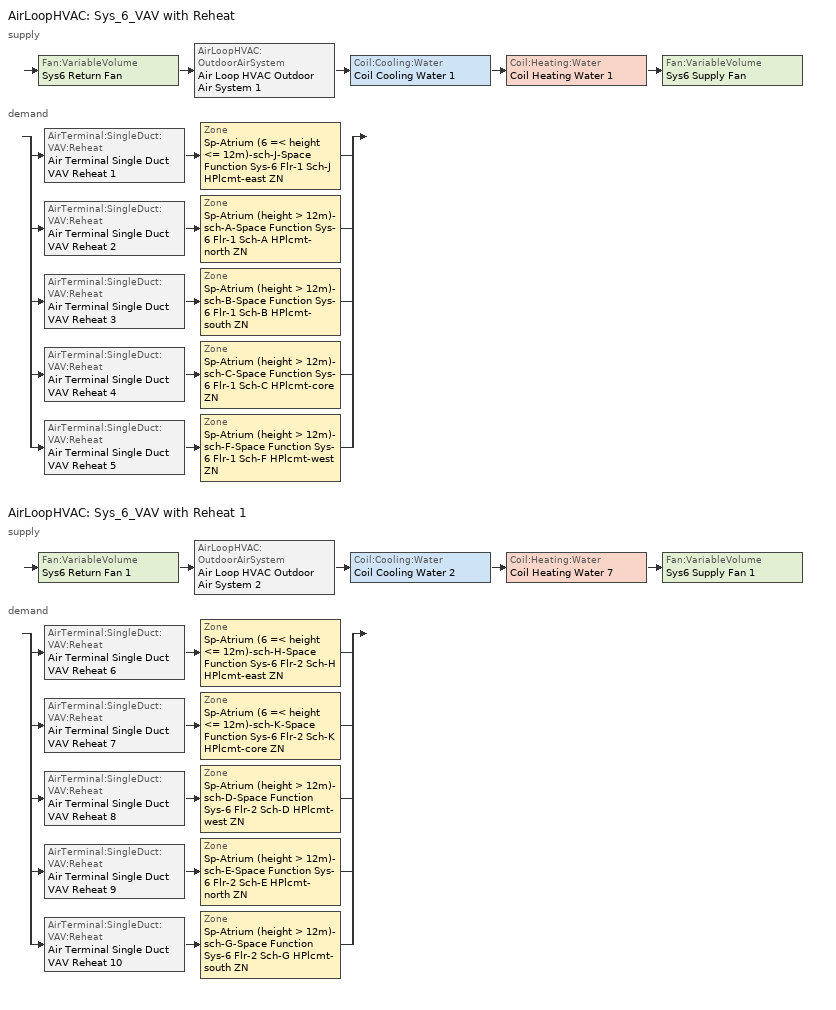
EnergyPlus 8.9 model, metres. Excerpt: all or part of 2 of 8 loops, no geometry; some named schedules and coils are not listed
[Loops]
AirLoopHVAC 'Sys_6_VAV with Reheat'
 supply: Fan:VariableVolume 'Sys6 Return Fan' > AirLoopHVAC:OutdoorAirSystem 'Air Loop HVAC Outdoor Air System 1' > Coil:Cooling:Water 'Coil Cooling Water 1' > Coil:Heating:Water 'Coil Heating Water 1' > Fan:VariableVolume 'Sys6 Supply Fan'
 demand: split
  | AirTerminal:SingleDuct:VAV:Reheat 'Air Terminal Single Duct VAV Reheat 1' > Zone 'Sp-Atrium (6 =< height <= 12m)-sch-J-Space Function Sys-6 Flr-1 Sch-J HPlcmt-east ZN'
  | AirTerminal:SingleDuct:VAV:Reheat 'Air Terminal Single Duct VAV Reheat 2' > Zone 'Sp-Atrium (height > 12m)-sch-A-Space Function Sys-6 Flr-1 Sch-A HPlcmt-north ZN'
  | AirTerminal:SingleDuct:VAV:Reheat 'Air Terminal Single Duct VAV Reheat 3' > Zone 'Sp-Atrium (height > 12m)-sch-B-Space Function Sys-6 Flr-1 Sch-B HPlcmt-south ZN'
  | AirTerminal:SingleDuct:VAV:Reheat 'Air Terminal Single Duct VAV Reheat 4' > Zone 'Sp-Atrium (height > 12m)-sch-C-Space Function Sys-6 Flr-1 Sch-C HPlcmt-core ZN'
  | AirTerminal:SingleDuct:VAV:Reheat 'Air Terminal Single Duct VAV Reheat 5' > Zone 'Sp-Atrium (height > 12m)-sch-F-Space Function Sys-6 Flr-1 Sch-F HPlcmt-west ZN'
AirLoopHVAC 'Sys_6_VAV with Reheat 1'
 supply: Fan:VariableVolume 'Sys6 Return Fan 1' > AirLoopHVAC:OutdoorAirSystem 'Air Loop HVAC Outdoor Air System 2' > Coil:Cooling:Water 'Coil Cooling Water 2' > Coil:Heating:Water 'Coil Heating Water 7' > Fan:VariableVolume 'Sys6 Supply Fan 1'
 demand: split
  | AirTerminal:SingleDuct:VAV:Reheat 'Air Terminal Single Duct VAV Reheat 6' > Zone 'Sp-Atrium (6 =< height <= 12m)-sch-H-Space Function Sys-6 Flr-2 Sch-H HPlcmt-east ZN'
  | AirTerminal:SingleDuct:VAV:Reheat 'Air Terminal Single Duct VAV Reheat 7' > Zone 'Sp-Atrium (6 =< height <= 12m)-sch-K-Space Function Sys-6 Flr-2 Sch-K HPlcmt-core ZN'
  | AirTerminal:SingleDuct:VAV:Reheat 'Air Terminal Single Duct VAV Reheat 8' > Zone 'Sp-Atrium (height > 12m)-sch-D-Space Function Sys-6 Flr-2 Sch-D HPlcmt-west ZN'
  | AirTerminal:SingleDuct:VAV:Reheat 'Air Terminal Single Duct VAV Reheat 9' > Zone 'Sp-Atrium (height > 12m)-sch-E-Space Function Sys-6 Flr-2 Sch-E HPlcmt-north ZN'
  | AirTerminal:SingleDuct:VAV:Reheat 'Air Terminal Single Duct VAV Reheat 10' > Zone 'Sp-Atrium (height > 12m)-sch-G-Space Function Sys-6 Flr-2 Sch-G HPlcmt-south ZN'
[ZoneControl:Thermostat] Control Object Type 1=ThermostatSetpoint:DualSetpoint
Name | Zone or ZoneList | Control Type Schedule | Control Name 1
Sp-Atrium (6 =< height <= 12m)-sch-H-Space Function Sys-6 Flr-2 Sch-H HPlcmt-east ZN Thermostat | Sp-Atrium (6 =< height <= 12m)-sch-H-Space Function Sys-6 Flr-2 Sch-H HPlcmt-east ZN | Sp-Atrium (6 =< height <= 12m)-sch-H-Space Function Sys-6 Flr-2 Sch-H HPlcmt-east ZN Thermostat Schedule | Space Function Atrium (6 =< height <= 12m)-sch-H Thermostat 2
Sp-Atrium (6 =< height <= 12m)-sch-J-Space Function Sys-6 Flr-1 Sch-J HPlcmt-east ZN Thermostat | Sp-Atrium (6 =< height <= 12m)-sch-J-Space Function Sys-6 Flr-1 Sch-J HPlcmt-east ZN | Sp-Atrium (6 =< height <= 12m)-sch-J-Space Function Sys-6 Flr-1 Sch-J HPlcmt-east ZN Thermostat Schedule | Space Function Atrium (6 =< height <= 12m)-sch-J Thermostat 2
Sp-Atrium (6 =< height <= 12m)-sch-K-Space Function Sys-6 Flr-2 Sch-K HPlcmt-core ZN Thermostat | Sp-Atrium (6 =< height <= 12m)-sch-K-Space Function Sys-6 Flr-2 Sch-K HPlcmt-core ZN | Sp-Atrium (6 =< height <= 12m)-sch-K-Space Function Sys-6 Flr-2 Sch-K HPlcmt-core ZN Thermostat Schedule | Space Function Atrium (6 =< height <= 12m)-sch-K Thermostat 2
Sp-Atrium (height > 12m)-sch-A-Space Function Sys-6 Flr-1 Sch-A HPlcmt-north ZN Thermostat | Sp-Atrium (height > 12m)-sch-A-Space Function Sys-6 Flr-1 Sch-A HPlcmt-north ZN | Sp-Atrium (height > 12m)-sch-A-Space Function Sys-6 Flr-1 Sch-A HPlcmt-north ZN Thermostat Schedule | Space Function Atrium (height > 12m)-sch-A Thermostat 2
Sp-Atrium (height > 12m)-sch-B-Space Function Sys-6 Flr-1 Sch-B HPlcmt-south ZN Thermostat | Sp-Atrium (height > 12m)-sch-B-Space Function Sys-6 Flr-1 Sch-B HPlcmt-south ZN | Sp-Atrium (height > 12m)-sch-B-Space Function Sys-6 Flr-1 Sch-B HPlcmt-south ZN Thermostat Schedule | Space Function Atrium (height > 12m)-sch-B Thermostat 2
Sp-Atrium (height > 12m)-sch-C-Space Function Sys-6 Flr-1 Sch-C HPlcmt-core ZN Thermostat | Sp-Atrium (height > 12m)-sch-C-Space Function Sys-6 Flr-1 Sch-C HPlcmt-core ZN | Sp-Atrium (height > 12m)-sch-C-Space Function Sys-6 Flr-1 Sch-C HPlcmt-core ZN Thermostat Schedule | Space Function Atrium (height > 12m)-sch-C Thermostat 2
Sp-Atrium (height > 12m)-sch-D-Space Function Sys-6 Flr-2 Sch-D HPlcmt-west ZN Thermostat | Sp-Atrium (height > 12m)-sch-D-Space Function Sys-6 Flr-2 Sch-D HPlcmt-west ZN | Sp-Atrium (height > 12m)-sch-D-Space Function Sys-6 Flr-2 Sch-D HPlcmt-west ZN Thermostat Schedule | Space Function Atrium (height > 12m)-sch-D Thermostat 2
Sp-Atrium (height > 12m)-sch-E-Space Function Sys-6 Flr-2 Sch-E HPlcmt-north ZN Thermostat | Sp-Atrium (height > 12m)-sch-E-Space Function Sys-6 Flr-2 Sch-E HPlcmt-north ZN | Sp-Atrium (height > 12m)-sch-E-Space Function Sys-6 Flr-2 Sch-E HPlcmt-north ZN Thermostat Schedule | Space Function Atrium (height > 12m)-sch-E Thermostat 2
Sp-Atrium (height > 12m)-sch-F-Space Function Sys-6 Flr-1 Sch-F HPlcmt-west ZN Thermostat | Sp-Atrium (height > 12m)-sch-F-Space Function Sys-6 Flr-1 Sch-F HPlcmt-west ZN | Sp-Atrium (height > 12m)-sch-F-Space Function Sys-6 Flr-1 Sch-F HPlcmt-west ZN Thermostat Schedule | Space Function Atrium (height > 12m)-sch-F Thermostat 2
Sp-Atrium (height > 12m)-sch-G-Space Function Sys-6 Flr-2 Sch-G HPlcmt-south ZN Thermostat | Sp-Atrium (height > 12m)-sch-G-Space Function Sys-6 Flr-2 Sch-G HPlcmt-south ZN | Sp-Atrium (height > 12m)-sch-G-Space Function Sys-6 Flr-2 Sch-G HPlcmt-south ZN Thermostat Schedule | Space Function Atrium (height > 12m)-sch-G Thermostat 2
[ThermostatSetpoint:DualSetpoint]
Name | Heating Setpoint Temperature Schedule | Cooling Setpoint Temperature Schedule
Space Function Atrium (6 =< height <= 12m)-sch-H Thermostat 2 | NECB-H-Thermostat Setpoint-Heating | NECB-H-Thermostat Setpoint-Cooling
Space Function Atrium (6 =< height <= 12m)-sch-J Thermostat 2 | NECB-J-Thermostat Setpoint-Heating | NECB-J-Thermostat Setpoint-Cooling
Space Function Atrium (6 =< height <= 12m)-sch-K Thermostat 2 | NECB-K-Thermostat Setpoint-Heating | NECB-K-Thermostat Setpoint-Cooling
Space Function Atrium (height > 12m)-sch-A Thermostat 2 | NECB-A-Thermostat Setpoint-Heating | NECB-A-Thermostat Setpoint-Cooling
Space Function Atrium (height > 12m)-sch-B Thermostat 2 | NECB-B-Thermostat Setpoint-Heating | NECB-B-Thermostat Setpoint-Cooling
Space Function Atrium (height > 12m)-sch-C Thermostat 2 | NECB-C-Thermostat Setpoint-Heating | NECB-C-Thermostat Setpoint-Cooling
Space Function Atrium (height > 12m)-sch-D Thermostat 2 | NECB-D-Thermostat Setpoint-Heating | NECB-D-Thermostat Setpoint-Cooling
Space Function Atrium (height > 12m)-sch-E Thermostat 2 | NECB-E-Thermostat Setpoint-Heating | NECB-E-Thermostat Setpoint-Cooling
Space Function Atrium (height > 12m)-sch-F Thermostat 2 | NECB-F-Thermostat Setpoint-Heating | NECB-F-Thermostat Setpoint-Cooling
Space Function Atrium (height > 12m)-sch-G Thermostat 2 | NECB-G-Thermostat Setpoint-Heating | NECB-G-Thermostat Setpoint-Cooling
[AirTerminal:SingleDuct:VAV:Reheat] Availability Schedule=Always On Discrete; Maximum Air Flow Rate {m3/s}=Autosize; Zone Minimum Air Flow Input Method=Constant; Constant Minimum Air Flow Fraction=0.3; Maximum Hot Water or Steam Flow Rate {m3/s}=Autosize; Minimum Hot Water or Steam Flow Rate {m3/s}=0; Convergence Tolerance=0.001; Damper Heating Action=Normal; Maximum Flow per Zone Floor Area During Reheat {m3/s-m2}=Autocalculate; Maximum Flow Fraction During Reheat=Autocalculate; Maximum Reheat Air Temperature {C}=43
Name | Fixed Minimum Air Flow Rate {m3/s} | Reheat Coil
Air Terminal Single Duct VAV Reheat 6 | 3.75 | Coil Heating Water 8
Air Terminal Single Duct VAV Reheat 1 | 3.75 | Coil Heating Water 2
Air Terminal Single Duct VAV Reheat 7 | 5 | Coil Heating Water 9
Air Terminal Single Duct VAV Reheat 2 | 3.75 | Coil Heating Water 3
Air Terminal Single Duct VAV Reheat 3 | 3.75 | Coil Heating Water 4
Air Terminal Single Duct VAV Reheat 4 | 5 | Coil Heating Water 5
Air Terminal Single Duct VAV Reheat 8 | 3.75 | Coil Heating Water 10
Air Terminal Single Duct VAV Reheat 9 | 3.75 | Coil Heating Water 11
Air Terminal Single Duct VAV Reheat 5 | 3.75 | Coil Heating Water 6
Air Terminal Single Duct VAV Reheat 10 | 3.75 | Coil Heating Water 12
[Coil:Heating:Water] Availability Schedule=Always On Discrete; U-Factor Times Area Value {W/K}=Autosize; Maximum Water Flow Rate {m3/s}=Autosize; Performance Input Method=UFactorTimesAreaAndDesignWaterFlowRate; Rated Capacity {W}=Autosize; Rated Inlet Water Temperature {C}=82.2; Rated Inlet Air Temperature {C}=16.6; Rated Outlet Water Temperature {C}=71.1; Rated Outlet Air Temperature {C}=32.2; Rated Ratio for Air and Water Convection=0.5
Coil Heating Water 1; Coil Heating Water 7
[Zone equipment]
Sp-Atrium (6 =< height <= 12m)-sch-H-Space Function Sys-6 Flr-2 Sch-H HPlcmt-east ZN: Air Terminal Single Duct VAV Reheat 6, Zone HVAC Baseboard Convective Water 6
Sp-Atrium (6 =< height <= 12m)-sch-J-Space Function Sys-6 Flr-1 Sch-J HPlcmt-east ZN: Air Terminal Single Duct VAV Reheat 1, Zone HVAC Baseboard Convective Water 1
Sp-Atrium (6 =< height <= 12m)-sch-K-Space Function Sys-6 Flr-2 Sch-K HPlcmt-core ZN: Air Terminal Single Duct VAV Reheat 7, Zone HVAC Baseboard Convective Water 7
Sp-Atrium (height > 12m)-sch-A-Space Function Sys-6 Flr-1 Sch-A HPlcmt-north ZN: Air Terminal Single Duct VAV Reheat 2, Zone HVAC Baseboard Convective Water 2
Sp-Atrium (height > 12m)-sch-B-Space Function Sys-6 Flr-1 Sch-B HPlcmt-south ZN: Air Terminal Single Duct VAV Reheat 3, Zone HVAC Baseboard Convective Water 3
Sp-Atrium (height > 12m)-sch-C-Space Function Sys-6 Flr-1 Sch-C HPlcmt-core ZN: Air Terminal Single Duct VAV Reheat 4, Zone HVAC Baseboard Convective Water 4
Sp-Atrium (height > 12m)-sch-D-Space Function Sys-6 Flr-2 Sch-D HPlcmt-west ZN: Air Terminal Single Duct VAV Reheat 8, Zone HVAC Baseboard Convective Water 8
Sp-Atrium (height > 12m)-sch-E-Space Function Sys-6 Flr-2 Sch-E HPlcmt-north ZN: Air Terminal Single Duct VAV Reheat 9, Zone HVAC Baseboard Convective Water 9
Sp-Atrium (height > 12m)-sch-F-Space Function Sys-6 Flr-1 Sch-F HPlcmt-west ZN: Air Terminal Single Duct VAV Reheat 5, Zone HVAC Baseboard Convective Water 5
Sp-Atrium (height > 12m)-sch-G-Space Function Sys-6 Flr-2 Sch-G HPlcmt-south ZN: Air Terminal Single Duct VAV Reheat 10, Zone HVAC Baseboard Convective Water 10
[Sizing:Zone] Zone Cooling Design Supply Air Temperature Input Method=SupplyAirTemperature; Zone Cooling Design Supply Air Temperature {C}=13; Zone Cooling Design Supply Air Temperature Difference {deltaC}=11.11; Zone Heating Design Supply Air Temperature Input Method=SupplyAirTemperature; Zone Heating Design Supply Air Temperature {C}=43; Zone Heating Design Supply Air Temperature Difference {deltaC}=11.11; Zone Cooling Design Supply Air Humidity Ratio {kgWater/kgDryAir}=0.0085; Zone Heating Design Supply Air Humidity Ratio {kgWater/kgDryAir}=0.008; Zone Heating Sizing Factor=1.3; Zone Cooling Sizing Factor=1.1; Cooling Design Air Flow Method=DesignDay; Cooling Design Air Flow Rate {m3/s}=0; Cooling Minimum Air Flow per Zone Floor Area {m3/s-m2}=0.000762; Cooling Minimum Air Flow {m3/s}=0; Cooling Minimum Air Flow Fraction=0; Heating Design Air Flow Method=DesignDay; Heating Design Air Flow Rate {m3/s}=0; Heating Maximum Air Flow per Zone Floor Area {m3/s-m2}=0.002032; Heating Maximum Air Flow {m3/s}=0.141576; Heating Maximum Air Flow Fraction=0.3; Account for Dedicated Outdoor Air System=No
Name | Design Specification Outdoor Air Object | Design Specification Zone Air Distribution Object
Sp-Atrium (6 =< height <= 12m)-sch-H-Space Function Sys-6 Flr-2 Sch-H HPlcmt-east ZN | Space Function Atrium (6 =< height <= 12m)-sch-H Ventilation | Sp-Atrium (6 =< height <= 12m)-sch-H-Space Function Sys-6 Flr-2 Sch-H HPlcmt-east ZN Design Spec Zone Air Dist
Sp-Atrium (6 =< height <= 12m)-sch-J-Space Function Sys-6 Flr-1 Sch-J HPlcmt-east ZN | Space Function Atrium (6 =< height <= 12m)-sch-J Ventilation | Sp-Atrium (6 =< height <= 12m)-sch-J-Space Function Sys-6 Flr-1 Sch-J HPlcmt-east ZN Design Spec Zone Air Dist
Sp-Atrium (6 =< height <= 12m)-sch-K-Space Function Sys-6 Flr-2 Sch-K HPlcmt-core ZN | Space Function Atrium (6 =< height <= 12m)-sch-K Ventilation | Sp-Atrium (6 =< height <= 12m)-sch-K-Space Function Sys-6 Flr-2 Sch-K HPlcmt-core ZN Design Spec Zone Air Dist
Sp-Atrium (height > 12m)-sch-A-Space Function Sys-6 Flr-1 Sch-A HPlcmt-north ZN | Space Function Atrium (height > 12m)-sch-A Ventilation | Sp-Atrium (height > 12m)-sch-A-Space Function Sys-6 Flr-1 Sch-A HPlcmt-north ZN Design Spec Zone Air Dist
Sp-Atrium (height > 12m)-sch-B-Space Function Sys-6 Flr-1 Sch-B HPlcmt-south ZN | Space Function Atrium (height > 12m)-sch-B Ventilation | Sp-Atrium (height > 12m)-sch-B-Space Function Sys-6 Flr-1 Sch-B HPlcmt-south ZN Design Spec Zone Air Dist
Sp-Atrium (height > 12m)-sch-C-Space Function Sys-6 Flr-1 Sch-C HPlcmt-core ZN | Space Function Atrium (height > 12m)-sch-C Ventilation | Sp-Atrium (height > 12m)-sch-C-Space Function Sys-6 Flr-1 Sch-C HPlcmt-core ZN Design Spec Zone Air Dist
Sp-Atrium (height > 12m)-sch-D-Space Function Sys-6 Flr-2 Sch-D HPlcmt-west ZN | Space Function Atrium (height > 12m)-sch-D Ventilation | Sp-Atrium (height > 12m)-sch-D-Space Function Sys-6 Flr-2 Sch-D HPlcmt-west ZN Design Spec Zone Air Dist
Sp-Atrium (height > 12m)-sch-E-Space Function Sys-6 Flr-2 Sch-E HPlcmt-north ZN | Space Function Atrium (height > 12m)-sch-E Ventilation | Sp-Atrium (height > 12m)-sch-E-Space Function Sys-6 Flr-2 Sch-E HPlcmt-north ZN Design Spec Zone Air Dist
Sp-Atrium (height > 12m)-sch-F-Space Function Sys-6 Flr-1 Sch-F HPlcmt-west ZN | Space Function Atrium (height > 12m)-sch-F Ventilation | Sp-Atrium (height > 12m)-sch-F-Space Function Sys-6 Flr-1 Sch-F HPlcmt-west ZN Design Spec Zone Air Dist
Sp-Atrium (height > 12m)-sch-G-Space Function Sys-6 Flr-2 Sch-G HPlcmt-south ZN | Space Function Atrium (height > 12m)-sch-G Ventilation | Sp-Atrium (height > 12m)-sch-G-Space Function Sys-6 Flr-2 Sch-G HPlcmt-south ZN Design Spec Zone Air Dist
[DesignSpecification:ZoneAirDistribution] Zone Air Distribution Effectiveness in Cooling Mode=1; Zone Air Distribution Effectiveness in Heating Mode=1
Sp-Atrium (6 =< height <= 12m)-sch-H-Space Function Sys-6 Flr-2 Sch-H HPlcmt-east ZN Design Spec Zone Air Dist; Sp-Atrium (6 =< height <= 12m)-sch-J-Space Function Sys-6 Flr-1 Sch-J HPlcmt-east ZN Design Spec Zone Air Dist; Sp-Atrium (6 =< height <= 12m)-sch-K-Space Function Sys-6 Flr-2 Sch-K HPlcmt-core ZN Design Spec Zone Air Dist; Sp-Atrium (height > 12m)-sch-A-Space Function Sys-6 Flr-1 Sch-A HPlcmt-north ZN Design Spec Zone Air Dist; Sp-Atrium (height > 12m)-sch-B-Space Function Sys-6 Flr-1 Sch-B HPlcmt-south ZN Design Spec Zone Air Dist; Sp-Atrium (height > 12m)-sch-C-Space Function Sys-6 Flr-1 Sch-C HPlcmt-core ZN Design Spec Zone Air Dist; Sp-Atrium (height > 12m)-sch-D-Space Function Sys-6 Flr-2 Sch-D HPlcmt-west ZN Design Spec Zone Air Dist; Sp-Atrium (height > 12m)-sch-E-Space Function Sys-6 Flr-2 Sch-E HPlcmt-north ZN Design Spec Zone Air Dist; Sp-Atrium (height > 12m)-sch-F-Space Function Sys-6 Flr-1 Sch-F HPlcmt-west ZN Design Spec Zone Air Dist; Sp-Atrium (height > 12m)-sch-G-Space Function Sys-6 Flr-2 Sch-G HPlcmt-south ZN Design Spec Zone Air Dist
[Controller:MechanicalVentilation] Availability Schedule=Always On Discrete; Demand Controlled Ventilation=No; System Outdoor Air Method=ZoneSum
Name | Zone Name 1 | Design Specification Outdoor Air Object Name 1 | Design Specification Zone Air Distribution Object Name 1 | Zone Name 2 | Design Specification Outdoor Air Object Name 2 | Design Specification Zone Air Distribution Object Name 2 | Zone Name 3 | Design Specification Outdoor Air Object Name 3 | Design Specification Zone Air Distribution Object Name 3 | Zone Name 4 | Design Specification Outdoor Air Object Name 4 | Design Specification Zone Air Distribution Object Name 4 | Zone Name 5 | Design Specification Outdoor Air Object Name 5 | Design Specification Zone Air Distribution Object Name 5
Controller Mechanical Ventilation 2 | Sp-Atrium (6 =< height <= 12m)-sch-H-Space Function Sys-6 Flr-2 Sch-H HPlcmt-east ZN | Space Function Atrium (6 =< height <= 12m)-sch-H Ventilation | Sp-Atrium (6 =< height <= 12m)-sch-H-Space Function Sys-6 Flr-2 Sch-H HPlcmt-east ZN Design Spec Zone Air Dist | Sp-Atrium (6 =< height <= 12m)-sch-K-Space Function Sys-6 Flr-2 Sch-K HPlcmt-core ZN | Space Function Atrium (6 =< height <= 12m)-sch-K Ventilation | Sp-Atrium (6 =< height <= 12m)-sch-K-Space Function Sys-6 Flr-2 Sch-K HPlcmt-core ZN Design Spec Zone Air Dist | Sp-Atrium (height > 12m)-sch-D-Space Function Sys-6 Flr-2 Sch-D HPlcmt-west ZN | Space Function Atrium (height > 12m)-sch-D Ventilation | Sp-Atrium (height > 12m)-sch-D-Space Function Sys-6 Flr-2 Sch-D HPlcmt-west ZN Design Spec Zone Air Dist | Sp-Atrium (height > 12m)-sch-E-Space Function Sys-6 Flr-2 Sch-E HPlcmt-north ZN | Space Function Atrium (height > 12m)-sch-E Ventilation | Sp-Atrium (height > 12m)-sch-E-Space Function Sys-6 Flr-2 Sch-E HPlcmt-north ZN Design Spec Zone Air Dist | Sp-Atrium (height > 12m)-sch-G-Space Function Sys-6 Flr-2 Sch-G HPlcmt-south ZN | Space Function Atrium (height > 12m)-sch-G Ventilation | Sp-Atrium (height > 12m)-sch-G-Space Function Sys-6 Flr-2 Sch-G HPlcmt-south ZN Design Spec Zone Air Dist
Controller Mechanical Ventilation 1 | Sp-Atrium (6 =< height <= 12m)-sch-J-Space Function Sys-6 Flr-1 Sch-J HPlcmt-east ZN | Space Function Atrium (6 =< height <= 12m)-sch-J Ventilation | Sp-Atrium (6 =< height <= 12m)-sch-J-Space Function Sys-6 Flr-1 Sch-J HPlcmt-east ZN Design Spec Zone Air Dist | Sp-Atrium (height > 12m)-sch-A-Space Function Sys-6 Flr-1 Sch-A HPlcmt-north ZN | Space Function Atrium (height > 12m)-sch-A Ventilation | Sp-Atrium (height > 12m)-sch-A-Space Function Sys-6 Flr-1 Sch-A HPlcmt-north ZN Design Spec Zone Air Dist | Sp-Atrium (height > 12m)-sch-B-Space Function Sys-6 Flr-1 Sch-B HPlcmt-south ZN | Space Function Atrium (height > 12m)-sch-B Ventilation | Sp-Atrium (height > 12m)-sch-B-Space Function Sys-6 Flr-1 Sch-B HPlcmt-south ZN Design Spec Zone Air Dist | Sp-Atrium (height > 12m)-sch-C-Space Function Sys-6 Flr-1 Sch-C HPlcmt-core ZN | Space Function Atrium (height > 12m)-sch-C Ventilation | Sp-Atrium (height > 12m)-sch-C-Space Function Sys-6 Flr-1 Sch-C HPlcmt-core ZN Design Spec Zone Air Dist | Sp-Atrium (height > 12m)-sch-F-Space Function Sys-6 Flr-1 Sch-F HPlcmt-west ZN | Space Function Atrium (height > 12m)-sch-F Ventilation | Sp-Atrium (height > 12m)-sch-F-Space Function Sys-6 Flr-1 Sch-F HPlcmt-west ZN Design Spec Zone Air Dist
[DesignSpecification:OutdoorAir] Outdoor Air Method=Sum; Outdoor Air Flow per Person {m3/s-person}=0; Outdoor Air Flow per Zone Floor Area {m3/s-m2}=0.0003048; Outdoor Air Flow per Zone {m3/s}=0; Outdoor Air Flow Air Changes per Hour {1/hr}=0
Space Function Atrium (6 =< height <= 12m)-sch-H Ventilation; Space Function Atrium (6 =< height <= 12m)-sch-J Ventilation; Space Function Atrium (6 =< height <= 12m)-sch-K Ventilation; Space Function Atrium (height > 12m)-sch-A Ventilation; Space Function Atrium (height > 12m)-sch-B Ventilation; Space Function Atrium (height > 12m)-sch-C Ventilation; Space Function Atrium (height > 12m)-sch-D Ventilation; Space Function Atrium (height > 12m)-sch-E Ventilation; Space Function Atrium (height > 12m)-sch-F Ventilation; Space Function Atrium (height > 12m)-sch-G Ventilation
[AirLoopHVAC] Design Supply Air Flow Rate {m3/s}=AutoSize
Sys_6_VAV with Reheat; Sys_6_VAV with Reheat 1
[Sizing:System] Type of Load to Size On=Sensible; Design Outdoor Air Flow Rate {m3/s}=Autosize; Central Heating Maximum System Air Flow Ratio=0.3; Preheat Design Temperature {C}=7; Preheat Design Humidity Ratio {kgWater/kgDryAir}=0.008; Precool Design Temperature {C}=12.8; Precool Design Humidity Ratio {kgWater/kgDryAir}=0.008; Central Cooling Design Supply Air Temperature {C}=13; Central Heating Design Supply Air Temperature {C}=13.1; Type of Zone Sum to Use=NonCoincident; 100% Outdoor Air in Cooling=No; 100% Outdoor Air in Heating=No; Central Cooling Design Supply Air Humidity Ratio {kgWater/kgDryAir}=0.0085; Central Heating Design Supply Air Humidity Ratio {kgWater/kgDryAir}=0.008; Cooling Supply Air Flow Rate Method=DesignDay; Cooling Supply Air Flow Rate {m3/s}=0; Cooling Supply Air Flow Rate Per Floor Area {m3/s-m2}=0.00996765; Cooling Fraction of Autosized Cooling Supply Air Flow Rate=1; Cooling Supply Air Flow Rate Per Unit Cooling Capacity {m3/s-W}=3.94755e-05; Heating Supply Air Flow Rate Method=DesignDay; Heating Supply Air Flow Rate {m3/s}=0; Heating Supply Air Flow Rate Per Floor Area {m3/s-m2}=0.00996765; Heating Fraction of Autosized Heating Supply Air Flow Rate=1; Heating Fraction of Autosized Cooling Supply Air Flow Rate=1; Heating Supply Air Flow Rate Per Unit Heating Capacity {m3/s-W}=3.15882e-05; System Outdoor Air Method=ZoneSum; Zone Maximum Outdoor Air Fraction=1; Cooling Design Capacity Method=CoolingDesignCapacity; Cooling Design Capacity {W}=Autosize; Cooling Design Capacity Per Floor Area {W/m2}=234.7; Fraction of Autosized Cooling Design Capacity=1; Heating Design Capacity Method=HeatingDesignCapacity; Heating Design Capacity {W}=Autosize; Heating Design Capacity Per Floor Area {W/m2}=157; Fraction of Autosized Heating Design Capacity=1; Central Cooling Capacity Control Method=OnOff
Sys_6_VAV with Reheat; Sys_6_VAV with Reheat 1
[Controller:WaterCoil] Control Variable=Temperature; Actuator Variable=Flow; Controller Convergence Tolerance {deltaC}=Autosize; Maximum Actuated Flow {m3/s}=Autosize; Minimum Actuated Flow {m3/s}=0
Name | Action
Controller Water Coil 2; Controller Water Coil 9 | Reverse
Controller Water Coil 1; Controller Water Coil 8 | Normal
[Fan:VariableVolume] Availability Schedule=Always On Discrete; Fan Total Efficiency=0.6045; Pressure Rise {Pa}=1017.592; Maximum Flow Rate {m3/s}=AutoSize; Fan Power Minimum Flow Rate Input Method=FixedFlowRate; Fan Power Minimum Flow Fraction=0; Fan Power Minimum Air Flow Rate {m3/s}=0; Motor Efficiency=0.93; Motor In Airstream Fraction=1; Fan Power Coefficient 1=0.0407599; Fan Power Coefficient 2=0.088045; Fan Power Coefficient 3=-0.0729261; Fan Power Coefficient 4=0.94374; Fan Power Coefficient 5=0
Sys6 Return Fan; Sys6 Supply Fan; Sys6 Return Fan 1; Sys6 Supply Fan 1
[SetpointManager:MixedAir] Control Variable=Temperature
Node 73 OS Default SPM; Node 72 OS Default SPM; Node 71 OS Default SPM; Node 70 OS Default SPM; Node 122 OS Default SPM; Node 121 OS Default SPM; Node 120 OS Default SPM; Node 119 OS Default SPM
[Controller:OutdoorAir] Minimum Outdoor Air Flow Rate {m3/s}=Autosize; Maximum Outdoor Air Flow Rate {m3/s}=Autosize; Economizer Control Type=NoEconomizer; Economizer Control Action Type=ModulateFlow; Economizer Maximum Limit Dry-Bulb Temperature {C}=28; Economizer Maximum Limit Enthalpy {J/kg}=64000; Economizer Minimum Limit Dry-Bulb Temperature {C}=-100; Lockout Type=NoLockout; Minimum Limit Type=FixedMinimum; High Humidity Control=No; Control High Indoor Humidity Based on Outdoor Humidity Ratio=Yes; Heat Recovery Bypass Control Type=BypassWhenWithinEconomizerLimits
Name | Mechanical Ventilation Controller
Controller Outdoor Air 1 | Controller Mechanical Ventilation 1
Controller Outdoor Air 2 | Controller Mechanical Ventilation 2
[Coil:Cooling:Water] Availability Schedule=Always On Discrete; Design Water Flow Rate {m3/s}=Autosize; Design Air Flow Rate {m3/s}=Autosize; Design Inlet Water Temperature {C}=Autosize; Design Inlet Air Temperature {C}=Autosize; Design Outlet Air Temperature {C}=Autosize; Design Inlet Air Humidity Ratio {kgWater/kgDryAir}=Autosize; Design Outlet Air Humidity Ratio {kgWater/kgDryAir}=Autosize; Type of Analysis=SimpleAnalysis; Heat Exchanger Configuration=CrossFlow
Coil Cooling Water 1; Coil Cooling Water 2
[SetpointManager:Scheduled] Control Variable=Temperature
Name | Schedule
Setpoint Manager Scheduled 3 | Supply Air Temp
Setpoint Manager Scheduled 4 | Supply Air Temp 1
[Schedule:Compact]
Sp-Atrium (6 =< height <= 12m)-sch-H-Space Function Sys-6 Flr-2 Sch-H HPlcmt-east ZN Thermostat Schedule; Sp-Atrium (6 =< height <= 12m)-sch-J-Space Function Sys-6 Flr-1 Sch-J HPlcmt-east ZN Thermostat Schedule; Sp-Atrium (6 =< height <= 12m)-sch-K-Space Function Sys-6 Flr-2 Sch-K HPlcmt-core ZN Thermostat Schedule; Sp-Atrium (height > 12m)-sch-A-Space Function Sys-6 Flr-1 Sch-A HPlcmt-north ZN Thermostat Schedule; Sp-Atrium (height > 12m)-sch-B-Space Function Sys-6 Flr-1 Sch-B HPlcmt-south ZN Thermostat Schedule; Sp-Atrium (height > 12m)-sch-C-Space Function Sys-6 Flr-1 Sch-C HPlcmt-core ZN Thermostat Schedule; Sp-Atrium (height > 12m)-sch-D-Space Function Sys-6 Flr-2 Sch-D HPlcmt-west ZN Thermostat Schedule; Sp-Atrium (height > 12m)-sch-E-Space Function Sys-6 Flr-2 Sch-E HPlcmt-north ZN Thermostat Schedule; Sp-Atrium (height > 12m)-sch-F-Space Function Sys-6 Flr-1 Sch-F HPlcmt-west ZN Thermostat Schedule; Sp-Atrium (height > 12m)-sch-G-Space Function Sys-6 Flr-2 Sch-G HPlcmt-south ZN Thermostat Schedule: Through: 12/31, For: AllDays, Until: 24:00, 4
[Schedule:Day:Interval]
NECB-A-Thermostat Setpoint-Heating Sun|Hol Day; NECB-A-Thermostat Setpoint-Heating Sat Day; NECB-D-Thermostat Setpoint-Heating Sun|Hol Day; NECB-D-Thermostat Setpoint-Heating Sat Day; NECB-E-Thermostat Setpoint-Heating Sun|Hol Day: No, 24:00, 18
NECB-A-Thermostat Setpoint-Heating Default|Wkdy Day; NECB-A-Thermostat Setpoint-Heating Default: No, 06:00, 18, 07:00, 20, 21:00, 22, 24:00, 18
NECB-A-Thermostat Setpoint-Cooling Sun|Hol Day; NECB-A-Thermostat Setpoint-Cooling Sat Day; NECB-D-Thermostat Setpoint-Cooling Sun|Hol Day; NECB-D-Thermostat Setpoint-Cooling Sat Day; NECB-E-Thermostat Setpoint-Cooling Sun|Hol Day; NECB-K-Thermostat Setpoint-Cooling Sun|Hol Day; NECB-K-Thermostat Setpoint-Cooling Default|Wkdy Day; NECB-K-Thermostat Setpoint-Cooling Sat Day; NECB-K-Thermostat Setpoint-Cooling Default: No, 24:00, 35
NECB-A-Thermostat Setpoint-Cooling Default|Wkdy Day; NECB-A-Thermostat Setpoint-Cooling Default: No, 06:00, 35, 21:00, 24, 24:00, 35
NECB-B-Thermostat Setpoint-Heating Sun|Hol Day: No, 01:00, 18, 02:00, 22, 09:00, 18, 10:00, 20, 23:00, 22, 24:00, 18
NECB-B-Thermostat Setpoint-Heating Default|Wkdy Day; NECB-B-Thermostat Setpoint-Heating Sat Day; NECB-B-Thermostat Setpoint-Heating Default: No, 02:00, 22, 08:00, 18, 09:00, 20, 24:00, 22
NECB-B-Thermostat Setpoint-Cooling Sun|Hol Day: No, 09:00, 35, 23:00, 24, 24:00, 35
NECB-B-Thermostat Setpoint-Cooling Default|Wkdy Day; NECB-B-Thermostat Setpoint-Cooling Sat Day; NECB-B-Thermostat Setpoint-Cooling Default: No, 01:00, 24, 08:00, 35, 24:00, 24
NECB-C-Thermostat Setpoint-Heating Sun|Hol Day: No, 09:00, 18, 10:00, 20, 19:00, 22, 24:00, 18
NECB-C-Thermostat Setpoint-Heating Default|Wkdy Day; NECB-C-Thermostat Setpoint-Heating Sat Day; NECB-C-Thermostat Setpoint-Heating Default: No, 07:00, 18, 08:00, 20, 21:00, 22, 24:00, 18
NECB-C-Thermostat Setpoint-Cooling Sun|Hol Day; NECB-E-Thermostat Setpoint-Cooling Default|Wkdy Day; NECB-E-Thermostat Setpoint-Cooling Default: No, 07:00, 35, 19:00, 24, 24:00, 35
NECB-C-Thermostat Setpoint-Cooling Default|Wkdy Day; NECB-C-Thermostat Setpoint-Cooling Sat Day; NECB-C-Thermostat Setpoint-Cooling Default: No, 07:00, 35, 21:00, 24, 24:00, 35
NECB-D-Thermostat Setpoint-Heating Default|Wkdy Day; NECB-D-Thermostat Setpoint-Heating Default: No, 07:00, 18, 08:00, 20, 23:00, 22, 24:00, 18
NECB-D-Thermostat Setpoint-Cooling Default|Wkdy Day; NECB-D-Thermostat Setpoint-Cooling Default: No, 07:00, 35, 23:00, 24, 24:00, 35
NECB-E-Thermostat Setpoint-Heating Default|Wkdy Day; NECB-E-Thermostat Setpoint-Heating Default: No, 07:00, 18, 08:00, 20, 19:00, 22, 24:00, 18
NECB-E-Thermostat Setpoint-Heating Sat Day: No, 08:00, 18, 09:00, 20, 17:00, 22, 24:00, 18
NECB-E-Thermostat Setpoint-Cooling Sat Day: No, 08:00, 35, 17:00, 24, 24:00, 35
NECB-F-Thermostat Setpoint-Heating Sun|Hol Day; NECB-F-Thermostat Setpoint-Heating Default|Wkdy Day; NECB-F-Thermostat Setpoint-Heating Sat Day; NECB-F-Thermostat Setpoint-Heating Default; NECB-G-Thermostat Setpoint-Heating Sun|Hol Day; NECB-G-Thermostat Setpoint-Heating Default|Wkdy Day; NECB-G-Thermostat Setpoint-Heating Sat Day; NECB-G-Thermostat Setpoint-Heating Default; NECB-H-Thermostat Setpoint-Heating Sun|Hol Day; NECB-H-Thermostat Setpoint-Heating Default|Wkdy Day; NECB-H-Thermostat Setpoint-Heating Sat Day; NECB-H-Thermostat Setpoint-Heating Default: No, 01:00, 22, 07:00, 18, 08:00, 20, 24:00, 22
NECB-F-Thermostat Setpoint-Cooling Sun|Hol Day; NECB-F-Thermostat Setpoint-Cooling Default|Wkdy Day; NECB-F-Thermostat Setpoint-Cooling Sat Day; NECB-F-Thermostat Setpoint-Cooling Default; NECB-G-Thermostat Setpoint-Cooling Sun|Hol Day; NECB-G-Thermostat Setpoint-Cooling Default|Wkdy Day; NECB-G-Thermostat Setpoint-Cooling Sat Day; NECB-G-Thermostat Setpoint-Cooling Default; NECB-H-Thermostat Setpoint-Cooling Sun|Hol Day; NECB-H-Thermostat Setpoint-Cooling Default|Wkdy Day; NECB-H-Thermostat Setpoint-Cooling Sat Day; NECB-H-Thermostat Setpoint-Cooling Default; NECB-J-Thermostat Setpoint-Cooling Sun|Hol Day; NECB-J-Thermostat Setpoint-Cooling Default|Wkdy Day; NECB-J-Thermostat Setpoint-Cooling Sat Day; NECB-J-Thermostat Setpoint-Cooling Default: No, 24:00, 24
NECB-J-Thermostat Setpoint-Heating Sun|Hol Day; NECB-J-Thermostat Setpoint-Heating Default|Wkdy Day; NECB-J-Thermostat Setpoint-Heating Sat Day; NECB-J-Thermostat Setpoint-Heating Default: No, 24:00, 22
NECB-K-Thermostat Setpoint-Heating Sun|Hol Day; NECB-K-Thermostat Setpoint-Heating Default|Wkdy Day; NECB-K-Thermostat Setpoint-Heating Sat Day; NECB-K-Thermostat Setpoint-Heating Default: No, 24:00, 5
Supply Air Temp Default; Supply Air Temp Default 1: No, 24:00, 13
[Schedule:Week:Daily]
NECB-A-Thermostat Setpoint-Heating Week Rule - Jan1-Dec31: NECB-A-Thermostat Setpoint-Heating Sun|Hol Day, NECB-A-Thermostat Setpoint-Heating Default|Wkdy Day, NECB-A-Thermostat Setpoint-Heating Default|Wkdy Day, NECB-A-Thermostat Setpoint-Heating Default|Wkdy Day, NECB-A-Thermostat Setpoint-Heating Default|Wkdy Day, NECB-A-Thermostat Setpoint-Heating Default|Wkdy Day, NECB-A-Thermostat Setpoint-Heating Sat Day, NECB-A-Thermostat Setpoint-Heating Default, NECB-A-Thermostat Setpoint-Heating Default, NECB-A-Thermostat Setpoint-Heating Default, NECB-A-Thermostat Setpoint-Heating Default, NECB-A-Thermostat Setpoint-Heating Default
NECB-A-Thermostat Setpoint-Cooling Week Rule - Jan1-Dec31: NECB-A-Thermostat Setpoint-Cooling Sun|Hol Day, NECB-A-Thermostat Setpoint-Cooling Default|Wkdy Day, NECB-A-Thermostat Setpoint-Cooling Default|Wkdy Day, NECB-A-Thermostat Setpoint-Cooling Default|Wkdy Day, NECB-A-Thermostat Setpoint-Cooling Default|Wkdy Day, NECB-A-Thermostat Setpoint-Cooling Default|Wkdy Day, NECB-A-Thermostat Setpoint-Cooling Sat Day, NECB-A-Thermostat Setpoint-Cooling Default, NECB-A-Thermostat Setpoint-Cooling Default, NECB-A-Thermostat Setpoint-Cooling Default, NECB-A-Thermostat Setpoint-Cooling Default, NECB-A-Thermostat Setpoint-Cooling Default
NECB-B-Thermostat Setpoint-Heating Week Rule - Jan1-Dec31: NECB-B-Thermostat Setpoint-Heating Sun|Hol Day, NECB-B-Thermostat Setpoint-Heating Default|Wkdy Day, NECB-B-Thermostat Setpoint-Heating Default|Wkdy Day, NECB-B-Thermostat Setpoint-Heating Default|Wkdy Day, NECB-B-Thermostat Setpoint-Heating Default|Wkdy Day, NECB-B-Thermostat Setpoint-Heating Default|Wkdy Day, NECB-B-Thermostat Setpoint-Heating Sat Day, NECB-B-Thermostat Setpoint-Heating Default, NECB-B-Thermostat Setpoint-Heating Default, NECB-B-Thermostat Setpoint-Heating Default, NECB-B-Thermostat Setpoint-Heating Default, NECB-B-Thermostat Setpoint-Heating Default
NECB-B-Thermostat Setpoint-Cooling Week Rule - Jan1-Dec31: NECB-B-Thermostat Setpoint-Cooling Sun|Hol Day, NECB-B-Thermostat Setpoint-Cooling Default|Wkdy Day, NECB-B-Thermostat Setpoint-Cooling Default|Wkdy Day, NECB-B-Thermostat Setpoint-Cooling Default|Wkdy Day, NECB-B-Thermostat Setpoint-Cooling Default|Wkdy Day, NECB-B-Thermostat Setpoint-Cooling Default|Wkdy Day, NECB-B-Thermostat Setpoint-Cooling Sat Day, NECB-B-Thermostat Setpoint-Cooling Default, NECB-B-Thermostat Setpoint-Cooling Default, NECB-B-Thermostat Setpoint-Cooling Default, NECB-B-Thermostat Setpoint-Cooling Default, NECB-B-Thermostat Setpoint-Cooling Default
NECB-C-Thermostat Setpoint-Heating Week Rule - Jan1-Dec31: NECB-C-Thermostat Setpoint-Heating Sun|Hol Day, NECB-C-Thermostat Setpoint-Heating Default|Wkdy Day, NECB-C-Thermostat Setpoint-Heating Default|Wkdy Day, NECB-C-Thermostat Setpoint-Heating Default|Wkdy Day, NECB-C-Thermostat Setpoint-Heating Default|Wkdy Day, NECB-C-Thermostat Setpoint-Heating Default|Wkdy Day, NECB-C-Thermostat Setpoint-Heating Sat Day, NECB-C-Thermostat Setpoint-Heating Default, NECB-C-Thermostat Setpoint-Heating Default, NECB-C-Thermostat Setpoint-Heating Default, NECB-C-Thermostat Setpoint-Heating Default, NECB-C-Thermostat Setpoint-Heating Default
NECB-C-Thermostat Setpoint-Cooling Week Rule - Jan1-Dec31: NECB-C-Thermostat Setpoint-Cooling Sun|Hol Day, NECB-C-Thermostat Setpoint-Cooling Default|Wkdy Day, NECB-C-Thermostat Setpoint-Cooling Default|Wkdy Day, NECB-C-Thermostat Setpoint-Cooling Default|Wkdy Day, NECB-C-Thermostat Setpoint-Cooling Default|Wkdy Day, NECB-C-Thermostat Setpoint-Cooling Default|Wkdy Day, NECB-C-Thermostat Setpoint-Cooling Sat Day, NECB-C-Thermostat Setpoint-Cooling Default, NECB-C-Thermostat Setpoint-Cooling Default, NECB-C-Thermostat Setpoint-Cooling Default, NECB-C-Thermostat Setpoint-Cooling Default, NECB-C-Thermostat Setpoint-Cooling Default
NECB-D-Thermostat Setpoint-Heating Week Rule - Jan1-Dec31: NECB-D-Thermostat Setpoint-Heating Sun|Hol Day, NECB-D-Thermostat Setpoint-Heating Default|Wkdy Day, NECB-D-Thermostat Setpoint-Heating Default|Wkdy Day, NECB-D-Thermostat Setpoint-Heating Default|Wkdy Day, NECB-D-Thermostat Setpoint-Heating Default|Wkdy Day, NECB-D-Thermostat Setpoint-Heating Default|Wkdy Day, NECB-D-Thermostat Setpoint-Heating Sat Day, NECB-D-Thermostat Setpoint-Heating Default, NECB-D-Thermostat Setpoint-Heating Default, NECB-D-Thermostat Setpoint-Heating Default, NECB-D-Thermostat Setpoint-Heating Default, NECB-D-Thermostat Setpoint-Heating Default
NECB-D-Thermostat Setpoint-Cooling Week Rule - Jan1-Dec31: NECB-D-Thermostat Setpoint-Cooling Sun|Hol Day, NECB-D-Thermostat Setpoint-Cooling Default|Wkdy Day, NECB-D-Thermostat Setpoint-Cooling Default|Wkdy Day, NECB-D-Thermostat Setpoint-Cooling Default|Wkdy Day, NECB-D-Thermostat Setpoint-Cooling Default|Wkdy Day, NECB-D-Thermostat Setpoint-Cooling Default|Wkdy Day, NECB-D-Thermostat Setpoint-Cooling Sat Day, NECB-D-Thermostat Setpoint-Cooling Default, NECB-D-Thermostat Setpoint-Cooling Default, NECB-D-Thermostat Setpoint-Cooling Default, NECB-D-Thermostat Setpoint-Cooling Default, NECB-D-Thermostat Setpoint-Cooling Default
NECB-E-Thermostat Setpoint-Heating Week Rule - Jan1-Dec31: NECB-E-Thermostat Setpoint-Heating Sun|Hol Day, NECB-E-Thermostat Setpoint-Heating Default|Wkdy Day, NECB-E-Thermostat Setpoint-Heating Default|Wkdy Day, NECB-E-Thermostat Setpoint-Heating Default|Wkdy Day, NECB-E-Thermostat Setpoint-Heating Default|Wkdy Day, NECB-E-Thermostat Setpoint-Heating Default|Wkdy Day, NECB-E-Thermostat Setpoint-Heating Sat Day, NECB-E-Thermostat Setpoint-Heating Default, NECB-E-Thermostat Setpoint-Heating Default, NECB-E-Thermostat Setpoint-Heating Default, NECB-E-Thermostat Setpoint-Heating Default, NECB-E-Thermostat Setpoint-Heating Default
NECB-E-Thermostat Setpoint-Cooling Week Rule - Jan1-Dec31: NECB-E-Thermostat Setpoint-Cooling Sun|Hol Day, NECB-E-Thermostat Setpoint-Cooling Default|Wkdy Day, NECB-E-Thermostat Setpoint-Cooling Default|Wkdy Day, NECB-E-Thermostat Setpoint-Cooling Default|Wkdy Day, NECB-E-Thermostat Setpoint-Cooling Default|Wkdy Day, NECB-E-Thermostat Setpoint-Cooling Default|Wkdy Day, NECB-E-Thermostat Setpoint-Cooling Sat Day, NECB-E-Thermostat Setpoint-Cooling Default, NECB-E-Thermostat Setpoint-Cooling Default, NECB-E-Thermostat Setpoint-Cooling Default, NECB-E-Thermostat Setpoint-Cooling Default, NECB-E-Thermostat Setpoint-Cooling Default
NECB-F-Thermostat Setpoint-Heating Week Rule - Jan1-Dec31: NECB-F-Thermostat Setpoint-Heating Sun|Hol Day, NECB-F-Thermostat Setpoint-Heating Default|Wkdy Day, NECB-F-Thermostat Setpoint-Heating Default|Wkdy Day, NECB-F-Thermostat Setpoint-Heating Default|Wkdy Day, NECB-F-Thermostat Setpoint-Heating Default|Wkdy Day, NECB-F-Thermostat Setpoint-Heating Default|Wkdy Day, NECB-F-Thermostat Setpoint-Heating Sat Day, NECB-F-Thermostat Setpoint-Heating Default, NECB-F-Thermostat Setpoint-Heating Default, NECB-F-Thermostat Setpoint-Heating Default, NECB-F-Thermostat Setpoint-Heating Default, NECB-F-Thermostat Setpoint-Heating Default
NECB-F-Thermostat Setpoint-Cooling Week Rule - Jan1-Dec31: NECB-F-Thermostat Setpoint-Cooling Sun|Hol Day, NECB-F-Thermostat Setpoint-Cooling Default|Wkdy Day, NECB-F-Thermostat Setpoint-Cooling Default|Wkdy Day, NECB-F-Thermostat Setpoint-Cooling Default|Wkdy Day, NECB-F-Thermostat Setpoint-Cooling Default|Wkdy Day, NECB-F-Thermostat Setpoint-Cooling Default|Wkdy Day, NECB-F-Thermostat Setpoint-Cooling Sat Day, NECB-F-Thermostat Setpoint-Cooling Default, NECB-F-Thermostat Setpoint-Cooling Default, NECB-F-Thermostat Setpoint-Cooling Default, NECB-F-Thermostat Setpoint-Cooling Default, NECB-F-Thermostat Setpoint-Cooling Default
NECB-G-Thermostat Setpoint-Heating Week Rule - Jan1-Dec31: NECB-G-Thermostat Setpoint-Heating Sun|Hol Day, NECB-G-Thermostat Setpoint-Heating Default|Wkdy Day, NECB-G-Thermostat Setpoint-Heating Default|Wkdy Day, NECB-G-Thermostat Setpoint-Heating Default|Wkdy Day, NECB-G-Thermostat Setpoint-Heating Default|Wkdy Day, NECB-G-Thermostat Setpoint-Heating Default|Wkdy Day, NECB-G-Thermostat Setpoint-Heating Sat Day, NECB-G-Thermostat Setpoint-Heating Default, NECB-G-Thermostat Setpoint-Heating Default, NECB-G-Thermostat Setpoint-Heating Default, NECB-G-Thermostat Setpoint-Heating Default, NECB-G-Thermostat Setpoint-Heating Default
NECB-G-Thermostat Setpoint-Cooling Week Rule - Jan1-Dec31: NECB-G-Thermostat Setpoint-Cooling Sun|Hol Day, NECB-G-Thermostat Setpoint-Cooling Default|Wkdy Day, NECB-G-Thermostat Setpoint-Cooling Default|Wkdy Day, NECB-G-Thermostat Setpoint-Cooling Default|Wkdy Day, NECB-G-Thermostat Setpoint-Cooling Default|Wkdy Day, NECB-G-Thermostat Setpoint-Cooling Default|Wkdy Day, NECB-G-Thermostat Setpoint-Cooling Sat Day, NECB-G-Thermostat Setpoint-Cooling Default, NECB-G-Thermostat Setpoint-Cooling Default, NECB-G-Thermostat Setpoint-Cooling Default, NECB-G-Thermostat Setpoint-Cooling Default, NECB-G-Thermostat Setpoint-Cooling Default
NECB-H-Thermostat Setpoint-Heating Week Rule - Jan1-Dec31: NECB-H-Thermostat Setpoint-Heating Sun|Hol Day, NECB-H-Thermostat Setpoint-Heating Default|Wkdy Day, NECB-H-Thermostat Setpoint-Heating Default|Wkdy Day, NECB-H-Thermostat Setpoint-Heating Default|Wkdy Day, NECB-H-Thermostat Setpoint-Heating Default|Wkdy Day, NECB-H-Thermostat Setpoint-Heating Default|Wkdy Day, NECB-H-Thermostat Setpoint-Heating Sat Day, NECB-H-Thermostat Setpoint-Heating Default, NECB-H-Thermostat Setpoint-Heating Default, NECB-H-Thermostat Setpoint-Heating Default, NECB-H-Thermostat Setpoint-Heating Default, NECB-H-Thermostat Setpoint-Heating Default
NECB-H-Thermostat Setpoint-Cooling Week Rule - Jan1-Dec31: NECB-H-Thermostat Setpoint-Cooling Sun|Hol Day, NECB-H-Thermostat Setpoint-Cooling Default|Wkdy Day, NECB-H-Thermostat Setpoint-Cooling Default|Wkdy Day, NECB-H-Thermostat Setpoint-Cooling Default|Wkdy Day, NECB-H-Thermostat Setpoint-Cooling Default|Wkdy Day, NECB-H-Thermostat Setpoint-Cooling Default|Wkdy Day, NECB-H-Thermostat Setpoint-Cooling Sat Day, NECB-H-Thermostat Setpoint-Cooling Default, NECB-H-Thermostat Setpoint-Cooling Default, NECB-H-Thermostat Setpoint-Cooling Default, NECB-H-Thermostat Setpoint-Cooling Default, NECB-H-Thermostat Setpoint-Cooling Default
NECB-J-Thermostat Setpoint-Heating Week Rule - Jan1-Dec31: NECB-J-Thermostat Setpoint-Heating Sun|Hol Day, NECB-J-Thermostat Setpoint-Heating Default|Wkdy Day, NECB-J-Thermostat Setpoint-Heating Default|Wkdy Day, NECB-J-Thermostat Setpoint-Heating Default|Wkdy Day, NECB-J-Thermostat Setpoint-Heating Default|Wkdy Day, NECB-J-Thermostat Setpoint-Heating Default|Wkdy Day, NECB-J-Thermostat Setpoint-Heating Sat Day, NECB-J-Thermostat Setpoint-Heating Default, NECB-J-Thermostat Setpoint-Heating Default, NECB-J-Thermostat Setpoint-Heating Default, NECB-J-Thermostat Setpoint-Heating Default, NECB-J-Thermostat Setpoint-Heating Default
NECB-J-Thermostat Setpoint-Cooling Week Rule - Jan1-Dec31: NECB-J-Thermostat Setpoint-Cooling Sun|Hol Day, NECB-J-Thermostat Setpoint-Cooling Default|Wkdy Day, NECB-J-Thermostat Setpoint-Cooling Default|Wkdy Day, NECB-J-Thermostat Setpoint-Cooling Default|Wkdy Day, NECB-J-Thermostat Setpoint-Cooling Default|Wkdy Day, NECB-J-Thermostat Setpoint-Cooling Default|Wkdy Day, NECB-J-Thermostat Setpoint-Cooling Sat Day, NECB-J-Thermostat Setpoint-Cooling Default, NECB-J-Thermostat Setpoint-Cooling Default, NECB-J-Thermostat Setpoint-Cooling Default, NECB-J-Thermostat Setpoint-Cooling Default, NECB-J-Thermostat Setpoint-Cooling Default
NECB-K-Thermostat Setpoint-Heating Week Rule - Jan1-Dec31: NECB-K-Thermostat Setpoint-Heating Sun|Hol Day, NECB-K-Thermostat Setpoint-Heating Default|Wkdy Day, NECB-K-Thermostat Setpoint-Heating Default|Wkdy Day, NECB-K-Thermostat Setpoint-Heating Default|Wkdy Day, NECB-K-Thermostat Setpoint-Heating Default|Wkdy Day, NECB-K-Thermostat Setpoint-Heating Default|Wkdy Day, NECB-K-Thermostat Setpoint-Heating Sat Day, NECB-K-Thermostat Setpoint-Heating Default, NECB-K-Thermostat Setpoint-Heating Default, NECB-K-Thermostat Setpoint-Heating Default, NECB-K-Thermostat Setpoint-Heating Default, NECB-K-Thermostat Setpoint-Heating Default
NECB-K-Thermostat Setpoint-Cooling Week Rule - Jan1-Dec31: NECB-K-Thermostat Setpoint-Cooling Sun|Hol Day, NECB-K-Thermostat Setpoint-Cooling Default|Wkdy Day, NECB-K-Thermostat Setpoint-Cooling Default|Wkdy Day, NECB-K-Thermostat Setpoint-Cooling Default|Wkdy Day, NECB-K-Thermostat Setpoint-Cooling Default|Wkdy Day, NECB-K-Thermostat Setpoint-Cooling Default|Wkdy Day, NECB-K-Thermostat Setpoint-Cooling Sat Day, NECB-K-Thermostat Setpoint-Cooling Default, NECB-K-Thermostat Setpoint-Cooling Default, NECB-K-Thermostat Setpoint-Cooling Default, NECB-K-Thermostat Setpoint-Cooling Default, NECB-K-Thermostat Setpoint-Cooling Default
Supply Air Temp Week Rule - Jan1-Dec31: Supply Air Temp Default, Supply Air Temp Default, Supply Air Temp Default, Supply Air Temp Default, Supply Air Temp Default, Supply Air Temp Default, Supply Air Temp Default, Supply Air Temp Default, Supply Air Temp Default, Supply Air Temp Default, Supply Air Temp Default, Supply Air Temp Default
Supply Air Temp 1 Week Rule - Jan1-Dec31: Supply Air Temp Default 1, Supply Air Temp Default 1, Supply Air Temp Default 1, Supply Air Temp Default 1, Supply Air Temp Default 1, Supply Air Temp Default 1, Supply Air Temp Default 1, Supply Air Temp Default 1, Supply Air Temp Default 1, Supply Air Temp Default 1, Supply Air Temp Default 1, Supply Air Temp Default 1
[Schedule:Year]
NECB-A-Thermostat Setpoint-Heating: NECB-A-Thermostat Setpoint-Heating Week Rule - Jan1-Dec31, 1, 1, 12, 31
NECB-A-Thermostat Setpoint-Cooling: NECB-A-Thermostat Setpoint-Cooling Week Rule - Jan1-Dec31, 1, 1, 12, 31
NECB-B-Thermostat Setpoint-Heating: NECB-B-Thermostat Setpoint-Heating Week Rule - Jan1-Dec31, 1, 1, 12, 31
NECB-B-Thermostat Setpoint-Cooling: NECB-B-Thermostat Setpoint-Cooling Week Rule - Jan1-Dec31, 1, 1, 12, 31
NECB-C-Thermostat Setpoint-Heating: NECB-C-Thermostat Setpoint-Heating Week Rule - Jan1-Dec31, 1, 1, 12, 31
NECB-C-Thermostat Setpoint-Cooling: NECB-C-Thermostat Setpoint-Cooling Week Rule - Jan1-Dec31, 1, 1, 12, 31
NECB-D-Thermostat Setpoint-Heating: NECB-D-Thermostat Setpoint-Heating Week Rule - Jan1-Dec31, 1, 1, 12, 31
NECB-D-Thermostat Setpoint-Cooling: NECB-D-Thermostat Setpoint-Cooling Week Rule - Jan1-Dec31, 1, 1, 12, 31
NECB-E-Thermostat Setpoint-Heating: NECB-E-Thermostat Setpoint-Heating Week Rule - Jan1-Dec31, 1, 1, 12, 31
NECB-E-Thermostat Setpoint-Cooling: NECB-E-Thermostat Setpoint-Cooling Week Rule - Jan1-Dec31, 1, 1, 12, 31
NECB-F-Thermostat Setpoint-Heating: NECB-F-Thermostat Setpoint-Heating Week Rule - Jan1-Dec31, 1, 1, 12, 31
NECB-F-Thermostat Setpoint-Cooling: NECB-F-Thermostat Setpoint-Cooling Week Rule - Jan1-Dec31, 1, 1, 12, 31
NECB-G-Thermostat Setpoint-Heating: NECB-G-Thermostat Setpoint-Heating Week Rule - Jan1-Dec31, 1, 1, 12, 31
NECB-G-Thermostat Setpoint-Cooling: NECB-G-Thermostat Setpoint-Cooling Week Rule - Jan1-Dec31, 1, 1, 12, 31
NECB-H-Thermostat Setpoint-Heating: NECB-H-Thermostat Setpoint-Heating Week Rule - Jan1-Dec31, 1, 1, 12, 31
NECB-H-Thermostat Setpoint-Cooling: NECB-H-Thermostat Setpoint-Cooling Week Rule - Jan1-Dec31, 1, 1, 12, 31
NECB-J-Thermostat Setpoint-Heating: NECB-J-Thermostat Setpoint-Heating Week Rule - Jan1-Dec31, 1, 1, 12, 31
NECB-J-Thermostat Setpoint-Cooling: NECB-J-Thermostat Setpoint-Cooling Week Rule - Jan1-Dec31, 1, 1, 12, 31
NECB-K-Thermostat Setpoint-Heating: NECB-K-Thermostat Setpoint-Heating Week Rule - Jan1-Dec31, 1, 1, 12, 31
NECB-K-Thermostat Setpoint-Cooling: NECB-K-Thermostat Setpoint-Cooling Week Rule - Jan1-Dec31, 1, 1, 12, 31
Supply Air Temp: Supply Air Temp Week Rule - Jan1-Dec31, 1, 1, 12, 31
Supply Air Temp 1: Supply Air Temp 1 Week Rule - Jan1-Dec31, 1, 1, 12, 31
[Schedule:Constant]
Always On Discrete: Hourly Value=1
